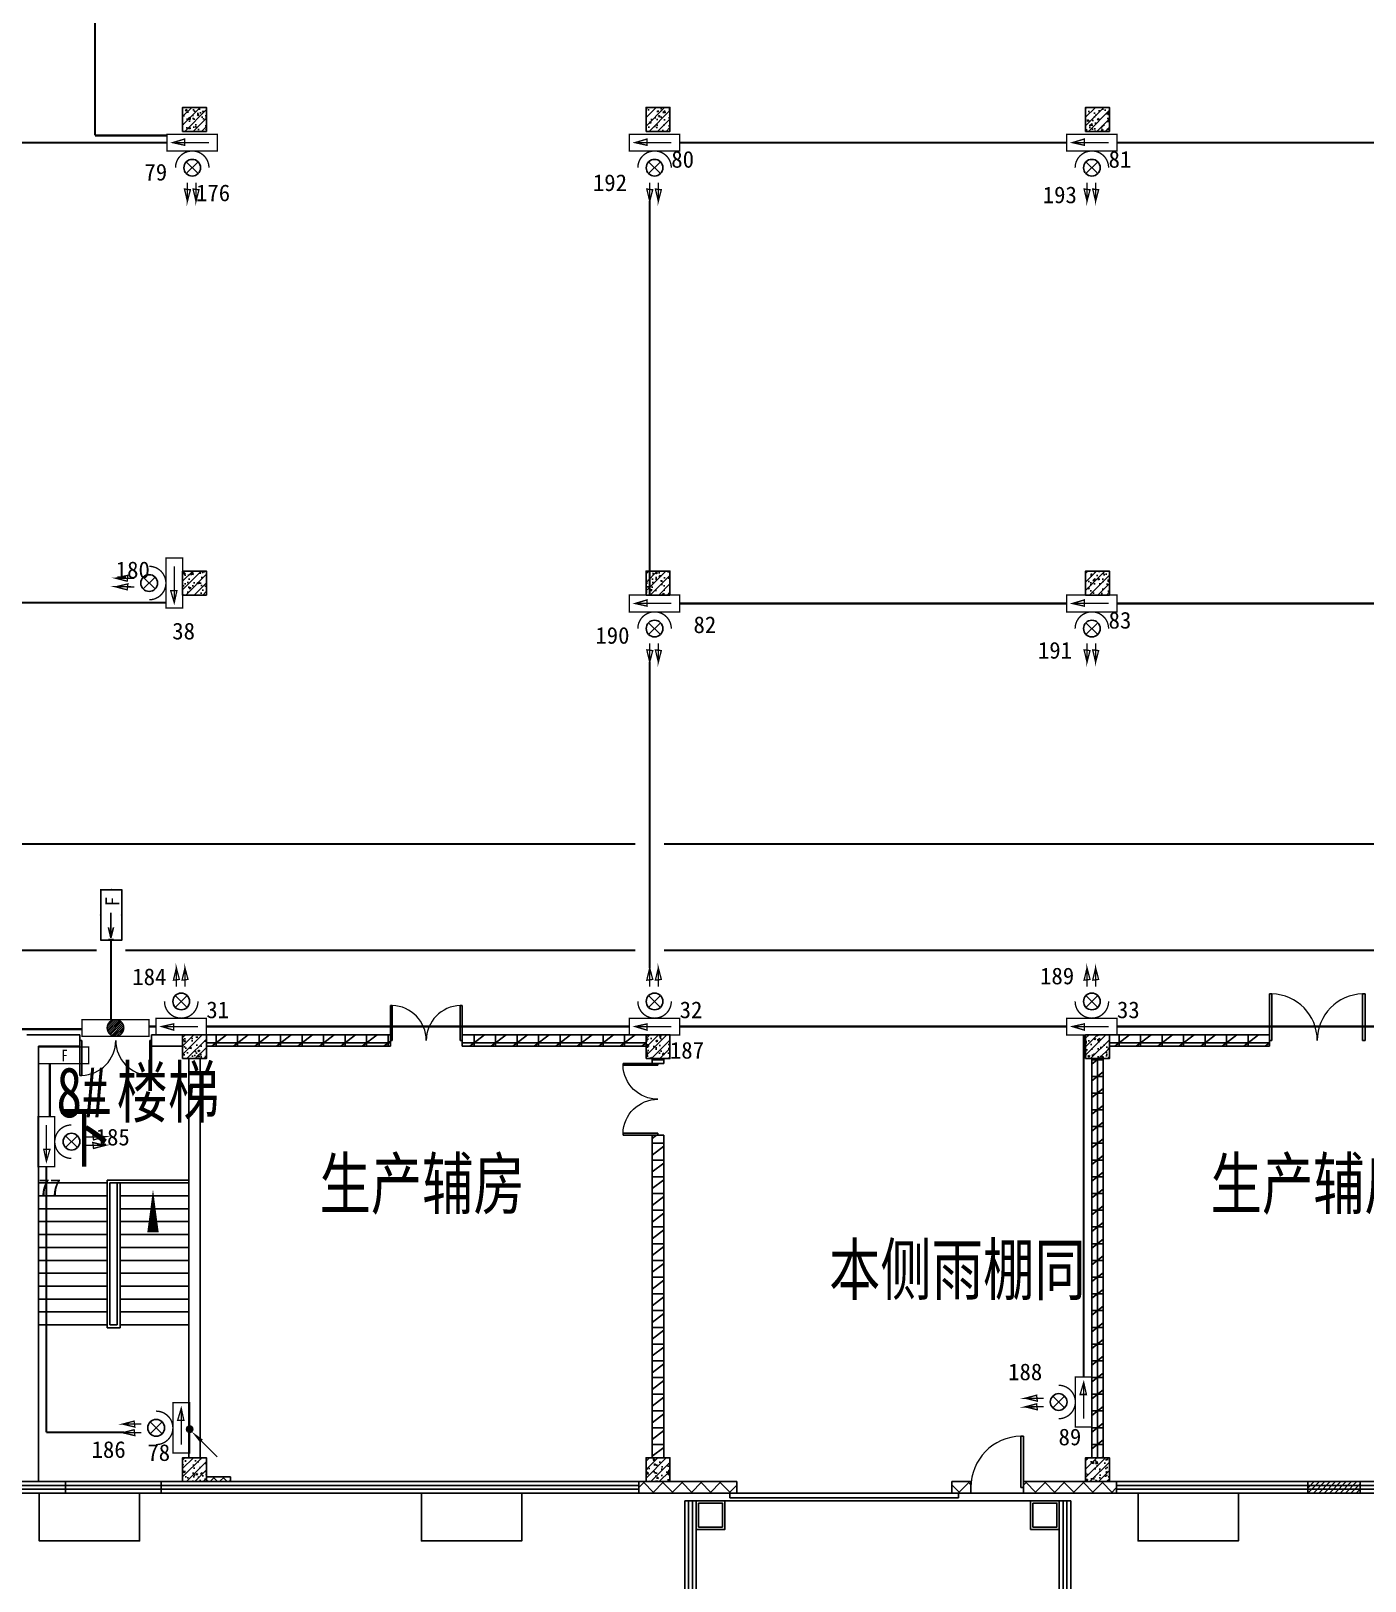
# Model space of a CAD drawing. Header units: millimetres. Extents: x -633009578 to 5705885, y -633235091 to 2571734.
# Drawn here: x 3103796 to 3131720, y 1853921 to 1886350 of the extents above; entities that cross this region are included whole.
import ezdxf
from ezdxf.enums import TextEntityAlignment as Align

# ---------------------------------------------------------------- set-up
doc = ezdxf.new("R2010")
doc.units = ezdxf.units.MM
doc.header["$LTSCALE"] = 1000
doc.header["$MEASUREMENT"] = 0
doc.linetypes.add('DASH', pattern=[0.35, 0.25, -0.1])
doc.layers.get('0').update_dxf_attribs({"color": 9})
for name, color, linetype in [('000000000000电气', 7, 'Continuous'), ('3T_WOOD', 21, 'Continuous'), ('A-COLUM(柱)', 255, 'Continuous'), ('A-DOOR(门）', 4, 'Continuous'), ('A-F-AREA(计算)', 5, 'Continuous'), ('A-FLOR(看线)', 8, 'Continuous'), ('A-HATH(填充)', 8, 'Continuous'), ('A-ROOF-G(钢构)', 25, 'Continuous'), ('A-STAR(楼梯)', 51, 'Continuous'), ('A-TEXT(房间)', 243, 'Continuous'), ('A-WALL(墙)', 255, 'Continuous'), ('A-WINDOW（窗）', 4, 'Continuous'), ('DIM_SYMB', 3, 'Continuous'), ('PUB_TEXT', 7, 'Continuous'), ('WALL', 9, 'Continuous'), ('电-弱电平面-箭头', 3, 'Continuous'), ('电-强电平面-线缆', 3, 'Continuous'), ('设备-照明', 3, 'Continuous')]:
    doc.layers.add(name, color=color, linetype=linetype)
doc.styles.add('_TCH', font='simhei.ttf', dxfattribs={"width": 0.75, "bigfont": 'hztxt.shx'})
doc.styles.add('_TCH_DIM', font='simhei.ttf', dxfattribs={"width": 0.8, "bigfont": 'hztxt.shx'})
doc.styles.add('_TEL_DIM', font='simhei.ttf', dxfattribs={"height": 3.5, "bigfont": 'HZTXT'})
doc.styles.add('IDQSTYLE', font='simhei.ttf', dxfattribs={"width": 0.707, "bigfont": 'hztxt.shx'})
doc.styles.get("Standard").update_dxf_attribs({"font": 'simhei.ttf', "bigfont": 'hztxt.shx'})
doc.styles.add('宋体', font='simhei.ttf')
pattern_1 = [(0, (597621.4751960391, 677977.5160347573), (0, 350), []), (37.875, (598021.4751960391, 677977.5160347573), (-169.61527734408, 218.0766567528281), []), (90, (598021.4751960391, 677977.5160347573), (-450, 2.755455298081545e-14), [])]
pattern_2 = [(45, (597821.4751960391, 677977.5160347573), (-200.0002033111466, 200.0002033111467), []), (135, (597821.4751960391, 677977.5160347573), (-200.0002033111467, -200.0002033111466), [])]

# ---------------------------------------------------------------- blocks, each defined once
blk = doc.blocks.new('*X118')
at = {"color": 0, "linetype": 'Continuous'}
for p, q in [((279.6093350358959, 223.0407925409721), (280.9478239213746, 224.3792814264508)), ((279.6227829512929, 223.3370831688437), (280.6515332934888, 224.3658335110396)), ((279.6511091444202, 222.7997239370217), (281.1888925253249, 224.3375073179265)), ((279.7280550816477, 222.5938271617747), (281.3947893005719, 224.2605613806989)), ((279.7925730165214, 223.7897159465469), (280.1989005157282, 224.1960434457536)), ((279.8323224122641, 222.4152517799165), (281.5733646824301, 224.1562940500824)), ((279.960458729053, 222.2605453842307), (281.7280710781159, 224.0281577332937)), ((280.1113752959016, 222.1286192386046), (281.8599972237337, 223.8772411664368)), ((280.2858431100155, 222.020244340244), (281.9683721221114, 223.7027733523398)), ((280.4868434366447, 221.9384019543985), (282.0502145079389, 223.5017730256928)), ((280.7212278995912, 221.8899437048705), (282.0986727574656, 223.2673885627449)), ((281.0058032732674, 221.891676366072), (282.0969400962746, 222.9828131890793)), ((281.4082737989092, 222.0113041792392), (281.9773122830819, 222.5803426634118))]:
    blk.add_line(p, q, dxfattribs=at)
blk = doc.blocks.new('HC000083')
at = {"color": 0, "linetype": 'Continuous', "const_width": 0.2}
blk.add_lwpolyline([(-5, 1.25), (-5, -1.250000000000057), (5.000000000000057, -1.250000000000057), (5.000000000000057, 1.25), (-5, 1.25)], dxfattribs=at)
blk.add_lwpolyline([(-1.25, -6.89688106980167e-17, 0.1989123673796731), (-0.8838834764831631, -0.88388347648322, 0.1989123673796706), (5.611420480838656e-14, -1.250000000000057, 0.198912367379652), (0.8838834764832768, -0.88388347648322, 0.1989123673796278), (1.25, 0, 0.1989123673796504), (0.88388347648322, 0.8838834764830494, 0.1989123673796686), (5.680893445545904e-14, 1.25, 0.1989123673796706), (-0.883883476483163, 0.8838834764831632, 0.1989123673796553)], format="xyb", close=True, dxfattribs=at)
at = {"color": 0, "linetype": 'Continuous'}
blk.add_blockref('*X118', (-280.8559544658493, -223.1326619964974), dxfattribs=at)
at = {"color": 0, "style": 'IDQSTYLE', "width": 0.7}
blk.add_attdef('PSFHATT', (7.000000000000057, -1.250000010000057), '', height=2.5, dxfattribs=at)
blk = doc.blocks.new('HC000078')
at = {"color": 0, "linetype": 'Continuous', "const_width": 0.2}
for points in [[(-3.750000000000028, 1.25), (3.75, 1.25), (3.75, -1.25), (-3.750000000000028, -1.25), (-3.750000000000028, 1.25)], [(2.5, 0), (-2.500000000000028, 0)]]:
    blk.add_lwpolyline(points, dxfattribs=at)
blk.add_lwpolyline([(2.917016710174721, 0), (1.120131515022848, 0.3984556212736834), (1.120131515022848, -0.539087017017323)], close=True, dxfattribs=at)
at = {"color": 0, "style": 'IDQSTYLE', "width": 0.7}
blk.add_attdef('PSFHATT', (5.75, -1.25), '', height=2.5, dxfattribs=at)
blk = doc.blocks.new('HC000064')
at = {"color": 0, "linetype": 'Continuous'}
for p, q in [((-0.8838834764831063, -0.8838834764831063), (0.8838834764831063, 0.8838834764831063)), ((-0.8838834764830494, 0.8838834764831063), (0.8838834764831631, -0.8838834764831063))]:
    blk.add_line(p, q, dxfattribs=at)
at = {"color": 0, "linetype": 'Continuous', "const_width": 0.2}
blk.add_lwpolyline([(5.710751695749348e-14, 2.499999999999886, 0.1989123673796647), (-1.767766952966326, 1.767766952966327, 0.1989123673796613), (-2.5, 1.951292859901378e-16, 0.1989123673796761), (-1.767766952966326, -1.76776695296644, 0.1989123673796782), (5.594010226827932e-14, -2.500000000000227)], format="xyb", dxfattribs=at)
for points in [[(2.226896073527712, 0.5659208660671311), (5.003498004369476, 0.5624686703930024), (3.296463286048663, 1.009912150058199), (3.185957433181557, 0.1260038671447887), (5.003498004369476, 0.5624686703930024)], [(2.224443767981995, -0.721123763554715), (5.001045698823816, -0.7245759592289005), (3.294010980502946, -0.2771324795636474), (3.18350512763584, -1.161040762477114), (5.001045698823816, -0.7245759592289005)]]:
    blk.add_lwpolyline(points, dxfattribs=at)
at = {"color": 0, "linetype": 'Continuous'}
for centre, radius, start, end in [((1.199040866595169e-14, -7.105427357601002e-14), 1.250000000000069, 135.0000000000036, 179.9999999999968), ((-2.259303855112194e-14, -1.740829702612245e-13), 1.250000000000117, 89.99999999999898, 134.9999999999991), ((-9.10937991704941e-14, -1.740829702612245e-13), 1.250000000000117, 45.00000000000085, 89.99999999999582), ((-1.252331571777177e-13, -7.088774012231625e-14), 1.250000000000068, 3.249254662582951e-12, 44.99999999999639), ((-2.284838984678572e-13, -5.684341886080801e-14), 1.250000000000172, 315.0000000000093, 2.605510395054555e-12), ((-2.264854970235319e-14, -5.695444116327053e-14), 1.250000000000034, 179.9999999999974, 225.0000000000007), ((-2.270406085358445e-14, -1.338928967697939e-13), 1.24999999999998, 224.9999999999983, 270.000000000001), ((-9.131584377541913e-14, 3.996802888650564e-15), 1.250000000000118, 270.0000000000042, 315.0000000000028)]:
    blk.add_arc(centre, radius, start, end, dxfattribs=at)
at = {"color": 0, "style": 'IDQSTYLE', "width": 0.7}
blk.add_attdef('PSFHATT', (7.003498004369476, -2.500000010000227), '', height=2.5, dxfattribs=at)
blk = doc.blocks.new('HC000080')
at = {"color": 0, "linetype": 'Continuous', "const_width": 0.2}
blk.add_lwpolyline([(-3.75, 1.25), (3.75, 1.25), (3.75, -1.25), (-3.75, -1.25), (-3.75, 1.25)], dxfattribs=at)
at = {"color": 0, "style": 'IDQSTYLE', "width": 0.7}
for tag, p in [('E', (-0.3130491551307273, -0.8903283460458624)), ('PSFHATT', (5.75, -1.25))]:
    blk.add_attdef(tag, p, '', height=1.715220417977644, dxfattribs=at)
blk = doc.blocks.new('$equip_U$00000097(PC-20190719OMEG)')
h = blk.add_hatch()
h.set_pattern_fill('ANGLE', color=3, scale=0.25)
h.set_pattern_definition([(0, (-95.90287843095575, -36.03268988946184), (0, 0.873125), [0.635, -0.238125]), (90, (-95.90287843095575, -36.03268988946184), (-0.873125, 5.346348682527664e-17), [0.635, -0.238125])])
h.paths.add_polyline_path([(-0.6530363404890522, 0.00859680310350086), (-0.3650363404885866, -0.06340319689661555), (-0.3650363404885866, 0.08059680310361728)])
at = {"color": 3}
for p, q in [((-0.7199999999938882, 0.2999999999974534), (-0.7199999999938882, -0.2999999999974534)), ((0.7200000000011642, 0.2999999999974534), (-0.7199999999938882, 0.2999999999974534)), ((-0.7078247590179672, 0.08059680310361728), (-0.7078247590179672, -0.06340319689661555)), ((-0.6530363404890522, 0.00859680310350086), (-0.3650363404885866, 0.08059680310361728)), ((-0.3650363404885866, -0.06340319689661555), (-0.6530363404890522, 0.00859680310350086)), ((0.05609875861409819, 0.00859680310350086), (-0.6050363404938253, 0.00859680310350086)), ((0.7200000000011642, -0.2999999999974534), (0.7200000000011642, 0.2999999999974534)), ((-0.7199999999938882, -0.2999999999974534), (0.7200000000011642, -0.2999999999974534))]:
    blk.add_line(p, q, dxfattribs=at)
at = {"color": 3, "const_width": 0.04}
blk.add_lwpolyline([(-0.7199999999938882, 0.2999999999974534), (-0.7199999999938882, -0.2999999999974534), (0.7200000000011642, -0.2999999999974534), (0.7200000000011642, 0.2999999999974534), (-0.7199999999938882, 0.2999999999974534), (-0.7199999999938882, -0.2999999999974534)], dxfattribs=at)
for p in [(0, 0.2999999999974534), (-0.7199999999938882, -1.818989403545856e-12), (-7.619048119522631e-06, -0.3000099999972008), (0.7200000000011642, -1.818989403545856e-12)]:
    blk.add_point(p)
at = {"color": 7, "style": '_TEL_DIM', "flags": 1}
for tag in ['REMARK', 'A']:
    blk.add_attdef(tag, text='', height=2.5e-05, dxfattribs=at).set_placement((0, 0), align=Align.MIDDLE_CENTER)
at = {"color": 3, "style": '_TEL_DIM'}
blk.add_attdef('F', text='', height=0.4, dxfattribs=at).set_placement((0.3836356056344812, -0.03004351179515652), align=Align.MIDDLE_CENTER)
at = {"color": 7, "style": '_TEL_DIM'}
blk.add_attdef('$TEXT$', text='', height=2.5e-05, dxfattribs=at).set_placement((0.3836356056344812, -0.03004351179333753), align=Align.MIDDLE_CENTER)
blk = doc.blocks.new('*X126')
at = {"color": 0, "linetype": 'Continuous'}
for p, q in [((192.590110055903, 446.7242872143482), (193.9264208598343, 448.0605980182795)), ((192.6512440212146, 447.2096852483717), (193.4410228258108, 447.9994640529679)), ((192.666080612941, 446.3759937026742), (194.2747143715083, 447.9846274612416)), ((192.8122309321682, 446.0978799531896), (194.552828120993, 447.8384771420143)), ((193.0126674313866, 445.874052383696), (194.7766556904866, 447.6380406427959)), ((193.2651240367983, 445.7022449203958), (194.9484631537868, 447.3855840373842)), ((193.5780466605768, 445.5909034754624), (195.0598045987202, 447.0726614136058)), ((193.9838870800477, 445.5724798262212), (195.0782282479613, 446.6668209941349))]:
    blk.add_line(p, q, dxfattribs=at)
blk = doc.blocks.new('HC001447')
at = {"color": 0, "linetype": 'Continuous'}
blk.add_line((-5.469508829517324, -5.531426259851287), (-2.364015929042509, -2.356448738054951), dxfattribs=at)
blk.add_lwpolyline([(-2.364015929042509, -2.356448738054951, 0.8, 0, 0), (-0.4121164681388194, -0.4698776614111466, 0, 0, 0)], format="xyseb", dxfattribs=at)
blk.add_circle((0, 0), 0.625, dxfattribs=at)
at = {"color": 0, "linetype": 'Continuous', "xscale": 0.5, "yscale": 0.5, "zscale": 0.5}
blk.add_blockref('*X126', (-96.91845018383214, -223.4069038532592), dxfattribs=at)
at = {"color": 0, "style": 'IDQSTYLE', "width": 0.7}
blk.add_attdef('PSFHATT', (2.62500001, -5.531426259851287), '', height=2.5, dxfattribs=at)
blk = doc.blocks.new('$DorLib2D$00000002')
for p, q in [((-0.5, -5.684341886080802e-17), (-0.5000000000000007, 0.4875)), ((-0.4750000000000007, 0.4875), (-0.5000000000000007, 0.4875)), ((-0.475, -2.842170943040401e-17), (-0.4750000000000007, 0.4875)), ((0.475, -2.842170943040401e-17), (0.4750000000000007, 0.4875)), ((0.4750000000000007, 0.4875), (0.5000000000000007, 0.4875)), ((0.5, -5.684341886080802e-17), (0.5000000000000007, 0.4875)), ((-0.5, -5.684341886080802e-17), (-0.475, -2.842170943040401e-17)), ((0.5, -5.684341886080802e-17), (0.475, -2.842170943040401e-17))]:
    blk.add_line(p, q)
at = {"lineweight": 13}
for centre, start, end in [((-0.4875, -4.263256414560601e-17), 0, 88.53071641864632), ((0.4875, -4.263256414560601e-17), 91.4692835813537, 180)]:
    blk.add_arc(centre, 0.4875, start, end, dxfattribs=at)
blk = doc.blocks.new('$WINLIB2D$00000001')
at = {"color": 0}
for points in [[(-0.4999999999999964, 0.5000000000000142), (-0.4999999999999964, -0.4999999999999858)], [(-0.4999999999999964, 0.5000000000000142), (0.5000000000000036, 0.5000000000000142)], [(0.5000000000000036, -0.4999999999999858), (0.5000000000000036, 0.5000000000000142)], [(0.5000000000000036, 0.1666666666666714), (-0.4999999999999964, 0.1666666666666714)], [(0.5000000000000036, -0.1666666666666572), (-0.4999999999999964, -0.1666666666666572)], [(-0.4999999999999964, -0.4999999999999858), (0.5000000000000036, -0.4999999999999858)]]:
    blk.add_lwpolyline(points, dxfattribs=at)
blk = doc.blocks.new('$DorLib2D$00000001')
for p, q in [((0.45, 0.9750000000000001), (0.5000000000000002, 0.9750000000000001)), ((0.45, 0), (0.45, 0.9750000000000001)), ((0.5, 0), (0.5, 0.9750000000000001)), ((0.5, 0), (0.45, 0))]:
    blk.add_line(p, q)
at = {"lineweight": 13}
blk.add_arc((0.475, 0), 0.975, 91.4692835813538, 180, dxfattribs=at)
blk = doc.blocks.new('$DorLib2D$00000126')
at = {"color": 0, "linetype": 'Continuous'}
for p, q in [((-0.5319999999956053, 0.5), (-0.5319999999956053, 0.900000000000091)), ((0.5320000000047003, 0.900000000000091), (0.5320000000047003, 0.5000000000002274))]:
    blk.add_line(p, q, dxfattribs=at)
at = {"color": 0, "linetype": 'DASH'}
for p, q in [((-0.5319999999956053, 0.900000000000091), (0.5320000000047003, 0.900000000000091)), ((-0.5319999999956053, 0.5), (0.5320000000047003, 0.5000000000002274))]:
    blk.add_line(p, q, dxfattribs=at)
blk = doc.blocks.new('$TCHSYS$WIN2D')
for p, q in [((-0.5, 0.5), (0.5, 0.5)), ((-0.5, 0.5), (-0.4999999999999999, -0.5)), ((0.5, 0.5), (0.4999999999999998, -0.5)), ((0.5, 0.1666666666666666), (-0.5, 0.1666666666666666)), ((0.5, -0.1666666666666667), (-0.5, -0.1666666666666667)), ((-0.4999999999999999, -0.5), (0.5, -0.5))]:
    blk.add_line(p, q)
blk = doc.blocks.new('_FZH')
h = blk.add_hatch()
h.set_pattern_fill('钢筋混凝土', color=256, scale=0.1, style=0)
h.set_pattern_definition([(45, (0, 0), (-0.1767766952966369, 0.1767766952966369), []), (50, (0, 0), (0.7172601826007535, -0.06275213498259512), [0.07500000000000001, -0.8250000000000001]), (355, (0, 0), (-0.138751333613, 0.7521921337000119), [0.06, -0.66]), (100.4514, (0.05977168000000001, -0.00522934), (0.5785093817140216, 0.6894395420609536), [0.06374019, -0.701142112]), (46.1842, (0, 0.2), (1.067241048625645, -0.1655190143290181), [0.1125, -1.2375]), (96.6356, (0.088936745, 0.186206693), (0.9346627055487033, 0.9741178709004418), [0.095610288, -1.051713]), (351.1842, (0, 0.2), (0.9346619451336272, 0.9741186009253247), [0.09000000000000001, -0.9900000000000001]), (21, (0.1, 0.15), (0.5969070521184617, -0.4026188906653388), [0.07500000000000001, -0.8250000000000001]), (326, (0.1, 0.15), (0.2433153319215824, 0.7251500450468529), [0.06, -0.66]), (71.4514, (0.149742233, 0.116448394), (0.84022262858149, 0.3225304967099524), [0.06374019, -0.701142112]), (37.50000000000001, (0, 0), (0.01215985531729062, 0.3328938538313115), [0, -0.652, 0, -0.67, 0, -0.6625000000000001]), (7.499999999999999, (0, 0), (0.2630695374421486, 0.3944117118823603), [0, -0.382, 0, -0.637, 0, -0.2525]), (-32.5, (-0.223, 0), (0.533822436172409, -0.02255487173437976), [0, -0.25, 0, -0.78, 0, -1.035]), (-42.5, (-0.323, 0), (0.5831861693423862, 0.1001049823323177), [0, -0.325, 0, -0.518, 0, -0.735])])
h.paths.add_polyline_path([(-0.5, -0.5), (0.5, -0.5), (0.5, 0.5), (-0.5, 0.5)])
blk.add_lwpolyline([(-0.5, -0.5), (0.5, -0.5), (0.5, 0.5), (-0.5, 0.5)], close=True)

msp = doc.modelspace()

# ---------------------------------------------------------------- hatches: boundary and pattern name
at = {"layer": '3T_WOOD'}
h = msp.add_hatch(dxfattribs=at)
h.set_pattern_fill('ANSI31', color=256, scale=50)
h.set_pattern_definition([(45, (1908179.395743424, 677977.51603476), (-56.1266007566822, 56.12660075668221), [])])
h.paths.add_polyline_path([(3130519.983631835, 1855999.596922418), (3131619.983631835, 1855999.596922418), (3131619.983631835, 1855759.596922418), (3130519.983631835, 1855759.596922418)])
at = {"layer": 'A-HATH(填充)'}
h = msp.add_hatch(dxfattribs=at)
h.set_pattern_fill('空心砖', color=256, scale=100, style=0)
h.set_pattern_definition(pattern_1)
h.paths.add_polyline_path([(3107469.994031568, 1865349.596922308), (3107469.994031568, 1865109.596922308), (3111319.994031997, 1865109.596922296), (3111319.994031997, 1865349.596922312)])
h = msp.add_hatch(dxfattribs=at)
h.set_pattern_fill('空心砖', color=256, scale=100, style=0)
h.set_pattern_definition(pattern_1)
h.paths.add_polyline_path([(3116669.994031749, 1865109.596922308), (3116669.994031749, 1865349.596922304), (3112819.994031488, 1865349.596922312), (3112819.994031488, 1865109.596922296)])
h = msp.add_hatch(dxfattribs=at)
h.set_pattern_fill('空心砖', color=256, scale=100, style=0)
h.set_pattern_definition(pattern_1)
h.paths.add_polyline_path([(3126369.994031749, 1865349.596922316), (3126369.994031749, 1865109.596922314), (3129719.994031996, 1865109.596922281), (3129719.994031997, 1865349.596922325)])
h = msp.add_hatch(dxfattribs=at)
h.set_pattern_fill('空心砖', color=256, scale=100, style=0)
h.set_pattern_definition(pattern_1)
h.paths.add_polyline_path([(3117039.99403172, 1864849.596922424), (3116799.99403172, 1864849.596922424), (3116799.994031718, 1864749.596922615), (3117039.994031719, 1864749.596922615)])
h = msp.add_hatch(dxfattribs=at)
h.set_pattern_fill('空心砖', color=256, scale=100, style=0)
h.set_pattern_definition(pattern_1)
h.paths.add_polyline_path([(3126239.994031741, 1864849.596922424), (3125999.994031744, 1864849.596922424), (3125999.994031748, 1856499.596922424), (3126239.994031748, 1856499.596922424)])
h = msp.add_hatch(dxfattribs=at)
h.set_pattern_fill('空心砖', color=256, scale=100, style=0)
h.set_pattern_definition(pattern_1)
h.paths.add_polyline_path([(3116799.994031747, 1856499.596922424), (3117039.994031747, 1856499.596922424), (3117039.994031723, 1863249.596922107), (3116799.994031722, 1863249.596922107)])
h = msp.add_hatch(dxfattribs=at)
h.set_pattern_fill('多孔材料', color=256, scale=50, style=0)
h.set_pattern_definition([(45, (597721.4751960391, 677977.5160347573), (-100.0001016555733, 100.0001016555733), []), (135, (597721.4751960391, 677977.5160347573), (-100.0001016555733, -100.0001016555733), [])])
h.paths.add_polyline_path([(3107969.994031595, 1856099.596922497), (3107469.99403158, 1856099.596922497), (3107469.99403158, 1855999.596922497), (3107969.994031595, 1855999.596922497)])
h = msp.add_hatch(dxfattribs=at)
h.set_pattern_fill('多孔材料', color=256, scale=100, style=0)
h.set_pattern_definition(pattern_2)
h.paths.add_polyline_path([(3116520.015021987, 1855759.596922426), (3118570.001237705, 1855759.596922426), (3118570.001237705, 1855999.596922423), (3116520.015021987, 1855999.596922423)])
h = msp.add_hatch(dxfattribs=at)
h.set_pattern_fill('多孔材料', color=256, scale=100, style=0)
h.set_pattern_definition(pattern_2)
h.paths.add_polyline_path([(3123070.001237197, 1855759.596922425), (3123470.001237197, 1855759.596922425), (3123470.001237197, 1855999.596922423), (3123070.001237197, 1855999.596922423)])
h = msp.add_hatch(dxfattribs=at)
h.set_pattern_fill('多孔材料', color=256, scale=100, style=0)
h.set_pattern_definition(pattern_2)
h.paths.add_polyline_path([(3124570.001237197, 1855759.596922425), (3126519.994031997, 1855759.596922425), (3126519.994031997, 1855999.596922423), (3124570.001237197, 1855999.596922423)])

# ---------------------------------------------------------------- linework, layer by layer
at = {"layer": '3T_WOOD'}
msp.add_lwpolyline([(3130519.983631835, 1855999.596922418), (3131619.983631835, 1855999.596922418), (3131619.983631835, 1855759.596922418), (3130519.983631835, 1855759.596922418)], close=True, dxfattribs=at)
at = {"layer": 'A-DOOR(门）'}
for p, q in [((3118570.001237522, 1855759.596922424), (3123070.001237522, 1855759.596922424)), ((3123470.001237334, 1855759.596922423), (3124570.001237334, 1855759.596922423))]:
    msp.add_line(p, q, dxfattribs=at)
at = {"layer": 'A-F-AREA(计算)'}
msp.add_lwpolyline([(3029879.971570265, 1991839.59697076), (3164159.971570265, 1991839.59697076), (3164159.971570265, 1855759.59697076), (3029879.971570265, 1855759.59697076)], close=True, dxfattribs=at)
at = {"layer": 'A-FLOR(看线)'}
for points in [[(3106069.993783314, 1855759.594804763), (3106069.994277395, 1854759.594804774), (3103969.993990062, 1854759.594804763), (3103969.994484143, 1855759.594804763)], [(3114069.993784956, 1855759.602861387), (3114069.994279038, 1854759.602861398), (3111969.993784447, 1854759.602861387), (3111969.994278529, 1855759.602861387)], [(3118270.001237522, 1855599.596922425), (3124770.001237525, 1855599.596922425)], [(3129069.993784956, 1855759.602861387), (3129069.994279038, 1854759.602861398), (3126969.993784447, 1854759.602861387), (3126969.994278529, 1855759.602861387)]]:
    msp.add_lwpolyline(points, dxfattribs=at)
at = {"layer": 'A-ROOF-G(钢构)'}
for points in [[(3117720.001237522, 1855599.596922425), (3118320.001237522, 1855599.596922425), (3118320.001237522, 1854999.596922425), (3117720.001237522, 1854999.596922425)], [(3124720.001237525, 1855599.596922425), (3125320.001237525, 1855599.596922425), (3125320.001237525, 1854999.596922425), (3124720.001237525, 1854999.596922425)], [(3117770.001237522, 1855549.596922425), (3118270.001237522, 1855549.596922425), (3118270.001237522, 1855049.596922425), (3117770.001237522, 1855049.596922425)], [(3124770.001237525, 1855549.596922425), (3125270.001237525, 1855549.596922425), (3125270.001237525, 1855049.596922425), (3124770.001237525, 1855049.596922425)]]:
    msp.add_lwpolyline(points, close=True, dxfattribs=at)
at = {"layer": 'A-STAR(楼梯)'}
for p, q in [((3103949.994031731, 1859279.596922361), (3103949.994031731, 1862249.596922361)), ((3103949.994031731, 1862249.596922361), (3105389.994031757, 1862249.596922453)), ((3105389.99403177, 1859219.596922034), (3105389.99403177, 1862309.596922325)), ((3105389.99403177, 1862309.596922325), (3107099.994031731, 1862309.596922361)), ((3105449.994031731, 1859279.596922361), (3105449.994031731, 1862249.596922361)), ((3105449.99403177, 1859279.596922034), (3105449.99403177, 1862249.596922325)), ((3105449.99403177, 1862249.596922325), (3107099.994031731, 1862249.596922361)), ((3105599.994031731, 1862249.596922361), (3105449.994031731, 1862249.596922361)), ((3105599.994031731, 1862249.596922361), (3105599.994031731, 1859279.596922361)), ((3105659.99403171, 1862249.596922453), (3105599.994031731, 1862249.596922361)), ((3105599.994031731, 1862249.596922361), (3105599.994031651, 1859279.596922034)), ((3105659.994031731, 1862249.596922361), (3105599.994031731, 1862249.596922361)), ((3107099.994031731, 1862249.596922361), (3105659.99403171, 1862249.596922453)), ((3105659.994031731, 1862249.596922361), (3105659.994031814, 1859219.596922034)), ((3107099.994031731, 1862309.596922361), (3107099.994031731, 1862249.596922361)), ((3107099.994031731, 1862249.596922361), (3107099.994031731, 1859279.596922361)), ((3103949.994031731, 1861979.596922361), (3105389.994031757, 1861979.596922127)), ((3107099.994031731, 1861979.596922361), (3105659.994031717, 1861979.596922453)), ((3103949.994031731, 1861709.596922361), (3105389.994031757, 1861709.596922453)), ((3103949.994031731, 1861439.596922361), (3105389.994031757, 1861439.596922453)), ((3107099.994031731, 1861709.596922361), (3105659.994031725, 1861709.596922127)), ((3107099.994031731, 1861439.596922361), (3105659.994031732, 1861439.596922453)), ((3103949.994031731, 1861169.596922361), (3105389.994031757, 1861169.596922453)), ((3107099.994031731, 1861169.596922361), (3105659.994031738, 1861169.596922453)), ((3103949.994031731, 1860899.596922361), (3105389.994031757, 1860899.596922453)), ((3107099.994031731, 1860899.596922361), (3105659.994031746, 1860899.596922453)), ((3103949.994031731, 1860629.596922361), (3105389.994031757, 1860629.596922127)), ((3107099.994031731, 1860629.596922361), (3105659.994031753, 1860629.596922453)), ((3103949.994031731, 1860359.596922361), (3105389.994031757, 1860359.596922453)), ((3107099.994031731, 1860359.596922361), (3105659.994031761, 1860359.596922127)), ((3103949.994031731, 1860089.596922361), (3105389.994031757, 1860089.596922453)), ((3103949.994031731, 1859819.596922361), (3105389.994031757, 1859819.596922127)), ((3107099.994031731, 1860089.596922361), (3105659.994031768, 1860089.596922453)), ((3107099.994031731, 1859819.596922361), (3105659.994031776, 1859819.596922453)), ((3103949.994031731, 1859549.596922361), (3105389.994031757, 1859549.596922453)), ((3107099.994031731, 1859549.596922361), (3105659.994031783, 1859549.596922127)), ((3103949.994031731, 1859279.596922361), (3105389.994031757, 1859279.596922127)), ((3103949.994031731, 1859279.596922361), (3103949.994031731, 1855999.596922361)), ((3105389.994031757, 1859279.596922784), (3103949.994031731, 1859279.596922361)), ((3105659.994031814, 1859219.596922034), (3105389.99403177, 1859219.596922034)), ((3105599.994031651, 1859279.596922034), (3105449.99403177, 1859279.596922034)), ((3105599.994031586, 1859279.596922344), (3105449.994031452, 1859279.596922579)), ((3107099.994031731, 1859279.596922361), (3105659.99403179, 1859279.596922453)), ((3107099.994031731, 1859279.596922361), (3105659.994031791, 1859279.596922344)), ((3107099.994031786, 1856499.596921476), (3107099.994031731, 1859279.596922361)), ((3103949.994031731, 1855999.596922361), (3106969.994031977, 1855999.596922344))]:
    msp.add_line(p, q, dxfattribs=at)
at = {"layer": 'A-WALL(墙)'}
for p, q in [((3104819.994031997, 1865349.596922258), (3103709.994031728, 1865349.596922258)), ((3104819.994031997, 1865109.596922356), (3104819.994031997, 1865349.596922258)), ((3106969.994031976, 1865349.596921989), (3106319.994031488, 1865349.596922279)), ((3106319.994031488, 1865349.596922279), (3106319.994031488, 1865109.596922356)), ((3111319.994031997, 1865349.596922312), (3107469.994031977, 1865349.596922368)), ((3111319.994031997, 1865109.596922296), (3111319.994031997, 1865349.596922312)), ((3116669.994031976, 1865349.596922254), (3112819.994031488, 1865349.596922312)), ((3112819.994031488, 1865349.596922312), (3112819.994031488, 1865109.596922296)), ((3129719.994031997, 1865349.596922325), (3126369.994031977, 1865349.596922288)), ((3129719.994031996, 1865109.596922281), (3129719.994031997, 1865349.596922325)), ((3103949.994031727, 1859749.596922424), (3103949.994031733, 1865109.596922247)), ((3103949.994031733, 1865109.596922247), (3104819.994031997, 1865109.596922356)), ((3106319.994031488, 1865109.596922356), (3106969.994031976, 1865109.596922302)), ((3107469.994031976, 1865109.596922331), (3111319.994031997, 1865109.596922296)), ((3112819.994031488, 1865109.596922296), (3116669.994031976, 1865109.596922301)), ((3126369.994031976, 1865109.596922338), (3129719.994031996, 1865109.596922281)), ((3107099.994031757, 1856499.596921476), (3107099.994031763, 1864849.596922453)), ((3107339.994031773, 1856499.596921476), (3107339.994031716, 1864849.596922453)), ((3116799.994032225, 1864849.596922453), (3116799.994031718, 1864749.596922615)), ((3116799.994031718, 1864749.596922615), (3117039.994031719, 1864749.596922615)), ((3117039.994031719, 1864749.596922615), (3117039.994031974, 1864849.596922453)), ((3125999.994031753, 1856499.596922453), (3125999.994031768, 1864849.596922453)), ((3126239.994031725, 1856499.596922453), (3126239.994031752, 1864849.596922453)), ((3117039.994031723, 1863249.596922107), (3116799.994031722, 1863249.596922107)), ((3116799.994031722, 1863249.596922107), (3116799.99403173, 1856499.596922453)), ((3117039.994031751, 1856499.596922453), (3117039.994031723, 1863249.596922107)), ((3103949.994031727, 1855999.596922424), (3103949.994031727, 1859749.596922424)), ((3103709.994031727, 1855999.596922424), (3103949.994031727, 1855999.596922424)), ((3107969.994031595, 1856099.596922497), (3107469.99403158, 1856099.596922497)), ((3107969.994031595, 1855999.596922497), (3107469.99403158, 1855999.596922497)), ((3107969.994031595, 1855999.596922497), (3107969.994031595, 1856099.596922497)), ((3117480.001237522, 1855599.596922425), (3117720.001237522, 1855599.596922425)), ((3125320.001237525, 1855599.596922425), (3125560.001237525, 1855599.596922425))]:
    msp.add_line(p, q, dxfattribs=at)
at = {"layer": 'A-WINDOW（窗）'}
for p, q in [((3104519.994031568, 1855999.596922309), (3104519.994031568, 1855759.596922424)), ((3106519.994031568, 1855999.596922309), (3106519.994031568, 1855759.596922424))]:
    msp.add_line(p, q, dxfattribs=at)
msp.add_lwpolyline([(3131619.98363178, 1855999.596922416), (3131619.98363178, 1855759.596922416)], dxfattribs=at)
at = {"layer": 'DIM_SYMB'}
msp.add_lwpolyline([(3104699.994031731, 1862384.596922361, 0, 0, 0), (3104699.994031731, 1857639.596922361, 0, 0, 0), (3106349.994031731, 1857639.596922361, 0, 0, 0), (3106349.994031731, 1862114.596922361, 0, 240.0000000000001, 0), (3106349.994031731, 1861214.596922361, 0, 0, 0)], format="xyseb", dxfattribs=at)
at = {"layer": 'WALL'}
for p, q in [((3118570.001237705, 1855999.596922423), (3116520.015021987, 1855999.596922423)), ((3116520.015021987, 1855999.596922423), (3116520.015021987, 1855759.596922426)), ((3118570.001237705, 1855759.596922426), (3118570.001237705, 1855999.596922423)), ((3123470.001237197, 1855999.596922423), (3123070.001237197, 1855999.596922423)), ((3123070.001237197, 1855999.596922423), (3123070.001237197, 1855759.596922425)), ((3123470.001237197, 1855759.596922425), (3123470.001237197, 1855999.596922423)), ((3126519.994031997, 1855999.596922423), (3124570.001237197, 1855999.596922423)), ((3124570.001237197, 1855999.596922423), (3124570.001237197, 1855759.596922425)), ((3126519.994031997, 1855759.596922425), (3126519.994031997, 1855999.596922423)), ((3116520.015021987, 1855759.596922426), (3118570.001237705, 1855759.596922426)), ((3123070.001237197, 1855759.596922425), (3123470.001237197, 1855759.596922425)), ((3124570.001237197, 1855759.596922425), (3126519.994031997, 1855759.596922425))]:
    msp.add_line(p, q, dxfattribs=at)
at = {"layer": '电-强电平面-线缆', "color": 1, "linetype": 'Continuous', "const_width": 45}
for points in [[(3105136.894305421, 1884164.5), (3105136.894305421, 1887811.096922427)], [(3106646.447928197, 1884164.5), (3105136.894305421, 1884164.5)], [(3097296.891587653, 1884012.5), (3106646.447928197, 1884012.5)], [(3117374.047928197, 1884014.5), (3125477.347928197, 1884014.5)], [(3126527.547928197, 1884014.5), (3134723.847928197, 1884014.5)], [(3116747.990601299, 1874547.1), (3116747.990601299, 1882791.19746075)], [(3097296.991587653, 1874388.748194267), (3106619.994031748, 1874388.748194267)], [(3117374.047928197, 1874372), (3125477.347928197, 1874372)], [(3126527.547928197, 1874372), (3134723.847928197, 1874372)], [(3116747.990601299, 1866744.31857404), (3116747.990601299, 1873148.59746075)], [(3065384.5, 1869340.5), (3116447.990601299, 1869340.5)], [(3117047.990601299, 1869340.5), (3134482, 1869340.5)], [(3105470.79056165, 1865665.51603476), (3105470.79056165, 1867331.26309026)], [(3062806.5, 1867115.5), (3105170.79056165, 1867115.5)], [(3105770.79056165, 1867115.5), (3116447.990601299, 1867115.5)], [(3117047.990601299, 1867115.5), (3159330, 1867115.5)], [(3097822.047928197, 1865467.51603476), (3104864.895743424, 1865467.51603476)], [(3106274.395743424, 1865521.01603479), (3106415.750708391, 1865521.01603479)], [(3107465.950708392, 1865521.01603479), (3116323.847928197, 1865521.01603479)], [(3117374.047928197, 1865521.01603479), (3125477.347928197, 1865521.01603479)], [(3125831.983965203, 1858190.798293056), (3125831.983965203, 1865346.01603479)], [(3126527.547928197, 1865521.01603479), (3134723.847928197, 1865521.01603479)], [(3104190.375108948, 1863632.01603476), (3104190.375108948, 1864745.01603476)], [(3104118.995735499, 1857030.51603476), (3104118.995735499, 1862587.01603476)], [(3104118.995735499, 1857030.51603476), (3105744.234283064, 1857030.51603476)]]:
    msp.add_lwpolyline(points, dxfattribs=at)

# ---------------------------------------------------------------- block references
at = {"layer": 'A-COLUM(柱)', "xscale": 500, "yscale": 500, "zscale": 500}
for p in [(3107219.994031749, 1884499.596922424), (3116919.994031749, 1884499.596922424), (3126119.994031749, 1884499.596922424), (3107219.994031749, 1874799.596922424), (3116919.994031749, 1874799.596922424), (3126119.994031749, 1874799.596922424), (3107219.994031568, 1865099.596922309), (3116919.994031749, 1865099.596922424), (3126119.994031749, 1865099.596922424), (3107219.994031568, 1856249.596922309), (3116919.994031749, 1856249.596922424), (3126119.994031749, 1856249.596922424)]:
    msp.add_blockref('_FZH', p, dxfattribs=at)
at = {"layer": 'A-DOOR(门）', "extrusion": (0, 0, -1)}
for p, xscale, yscale, zscale in [((-3130719.994031739, 1865229.596922308), -2000, 2000, 2000), ((-3112069.99403174, 1865229.596922308), -1500, 1500, 1500)]:
    msp.add_blockref('$DorLib2D$00000002', p, dxfattribs=dict(at, xscale=xscale, yscale=yscale, zscale=zscale))
at = {"layer": 'A-DOOR(门）'}
for name, p, xscale, yscale, zscale, rotation in [('$DorLib2D$00000002', (3105569.994031785, 1865229.596922308), 1500, 1500, 1500, 180), ('$DorLib2D$00000001', (3124020.001237334, 1855879.596922423), 1100, 1100, 1100, 359.9999999999986), ('$DorLib2D$00000126', (3120820.001237522, 1855879.596922424), -4500, 240, 4500, 179.9999999999986)]:
    msp.add_blockref(name, p, dxfattribs=dict(at, xscale=xscale, yscale=yscale, zscale=zscale, rotation=rotation))
at = {"layer": 'A-DOOR(门）', "extrusion": (0, 0, -1), "xscale": 1500, "yscale": 1500, "zscale": 1500, "rotation": 270}
msp.add_blockref('$DorLib2D$00000002', (-3116919.994031749, 1863999.59692232), dxfattribs=at)
at = {"layer": 'A-WINDOW（窗）', "extrusion": (0, 0, -1), "yscale": 240}
for name, p, xscale, zscale, rotation in [('$TCHSYS$WIN2D', (-3107520.015021769, 1855879.596922424), -18000, 18000, 180.0000000000013), ('$WINLIB2D$00000001', (-3117600.001237522, 1853585.686498094), -4027.820848661475, 4027.820848661475, 270), ('$WINLIB2D$00000001', (-3125440.001237525, 1853585.686498093), -4027.820848661475, 4027.820848661475, 270)]:
    msp.add_blockref(name, p, dxfattribs=dict(at, xscale=xscale, zscale=zscale, rotation=rotation))
at = {"layer": 'A-WINDOW（窗）', "xscale": -21999.98958747508, "yscale": 240, "zscale": 21999.98958747508, "rotation": 179.9999999999986}
msp.add_blockref('$TCHSYS$WIN2D', (3137519.9888256, 1855879.596922423), dxfattribs=at)
at = {"layer": '电-弱电平面-箭头', "color": 4, "xscale": -105, "yscale": 105, "zscale": 105}
msp.add_blockref('HC001447', (3107115.994031771, 1857097), dxfattribs=at)
at = {"layer": '设备-照明', "yscale": 140, "zscale": 140}
for name, p, xscale, rotation in [('HC000078', (3107171.447928197, 1884014.5), 140, 180), ('HC000078', (3116848.947928197, 1884014.5), 140, 180), ('HC000078', (3126002.447928197, 1884014.5), 140, 180), ('HC000064', (3107171.447928197, 1883489.5), 140, 270), ('HC000064', (3116848.947928197, 1883489.5), 140, 270), ('HC000064', (3126002.447928197, 1883489.5), 140, 270), ('HC000064', (3106269.994031748, 1874799.596922424), 140, 180), ('HC000078', (3106794.994031748, 1874799.596922424), 140, 270.0000000000001), ('HC000078', (3116848.947928197, 1874372), 140, 180), ('HC000078', (3126002.447928197, 1874372), 140, 180), ('HC000064', (3116848.947928197, 1873847), 140, 270), ('HC000064', (3126002.447928197, 1873847), 140, 270), ('HC000064', (3106940.850708392, 1866046.01603479), -140, 270), ('HC000064', (3116848.947928197, 1866046.01603479), -140, 270), ('HC000064', (3126002.447928197, 1866046.01603479), -140, 270), ('HC000078', (3104118.995735499, 1863112.01603476), -140, 89.99999999999993), ('HC000064', (3104643.995735499, 1863112.01603476), -140, 180), ('HC000078', (3125831.983965203, 1857665.798293056), -140, 270), ('HC000078', (3106940.994031771, 1857124.516034761), -140, 269.9999999999999)]:
    msp.add_blockref(name, p, dxfattribs=dict(at, xscale=xscale, rotation=rotation))
at = {"layer": '设备-照明', "xscale": 731.0291625000006, "yscale": 731.0291625000006, "zscale": 731.0291625000006, "rotation": 90}
msp.add_blockref('$equip_U$00000097(PC-20190719OMEG)', (3105477.075075423, 1867857.604087256), dxfattribs=at).add_auto_attribs({'F': 'F', '$TEXT$': 'REMARK'})
at = {"layer": '设备-照明', "yscale": 140, "zscale": 140}
for name, p, xscale in [('HC000083', (3105564.895743424, 1865492.51603476), 140), ('HC000078', (3106940.850708392, 1865521.01603479), -140), ('HC000078', (3116848.947928197, 1865521.01603479), -140), ('HC000078', (3126002.447928197, 1865521.01603479), -140), ('HC000064', (3125306.983965204, 1857665.798293056), -140), ('HC000064', (3106415.994031771, 1857124.516034761), -140)]:
    msp.add_blockref(name, p, dxfattribs=dict(at, xscale=xscale))
at = {"layer": '设备-照明'}
ref = msp.add_blockref('HC000080', (3104479.895743428, 1864920.01603476), dxfattribs=dict(at, xscale=140, yscale=140, zscale=140))
ref.add_attrib('E', 'F', (3104436.068861709, 1864795.370066314), dxfattribs={"layer": '0', "color": 0, "height": 240.1308585168701, "width": 0.8})

# ---------------------------------------------------------------- texts
at = {"layer": '000000000000电气', "color": 2, "lineweight": 35, "style": '宋体'}
for s, p in [('80', (3117198.947928197, 1883489.5)), ('81', (3126352.447928197, 1883489.5)), ('79', (3106170.781146259, 1883220.681672627)), ('82', (3117663.14962405, 1873753.028799973)), ('83', (3126352.447928197, 1873847)), ('77', (3103949.994031731, 1861979.596922361)), ('89', (3125304.686054586, 1856759.440153097)), ('78', (3106232.047481757, 1856433.328408845))]:
    msp.add_text(s, height=350, dxfattribs=at).set_placement(p)
at = {"layer": '000000000000电气', "color": 4, "lineweight": 35, "style": '宋体'}
for s, p in [('192', (3115558.215173597, 1883000.779468925)), ('176', (3107250.193542052, 1882789.010279388)), ('193', (3124974.017513373, 1882746.298324607)), ('180', (3105569.847633913, 1874901.037556716)), ('190', (3115610.020264702, 1873529.991024258)), ('191', (3124873.133917888, 1873218.251622468)), ('184', (3105916.508749755, 1866387.263079894)), ('189', (3124917.668118143, 1866404.518983346)), ('187', (3117169.994031749, 1864849.596922424)), ('185', (3105150.123320952, 1863033.028767208)), ('188', (3124249.655114308, 1858121.157735786)), ('186', (3105064.296398697, 1856496.444418408))]:
    msp.add_text(s, height=350, dxfattribs=at).set_placement(p)
at = {"layer": '000000000000电气', "lineweight": 35, "style": '宋体'}
for s, p in [('38', (3106752.881946362, 1873619.862824541)), ('31', (3107465.850708392, 1865696.01603479)), ('32', (3117373.947928197, 1865696.01603479)), ('33', (3126527.447928197, 1865696.01603479))]:
    msp.add_text(s, height=350, dxfattribs=at).set_placement(p)
at = {"layer": 'A-TEXT(房间)', "style": '_TCH', "width": 0.75}
for s, p in [('楼梯', (3105589.88067305, 1863623.295721537)), ('8#', (3104329.88067305, 1863623.295721537)), ('生产辅房', (3109835.817195123, 1861706.173116858)), ('生产辅房', (3128488.895024044, 1861706.173116858)), ('本侧雨棚同', (3120501.684826259, 1859912.4613531))]:
    msp.add_text(s, height=1050, dxfattribs=at).set_placement(p)
at = {"layer": 'PUB_TEXT', "style": '_TCH_DIM', "width": 0.8}
msp.add_text('下', height=1050, dxfattribs=at).set_placement((3104359.364110472, 1862699.596922361))

doc.saveas('drawing.dxf')
